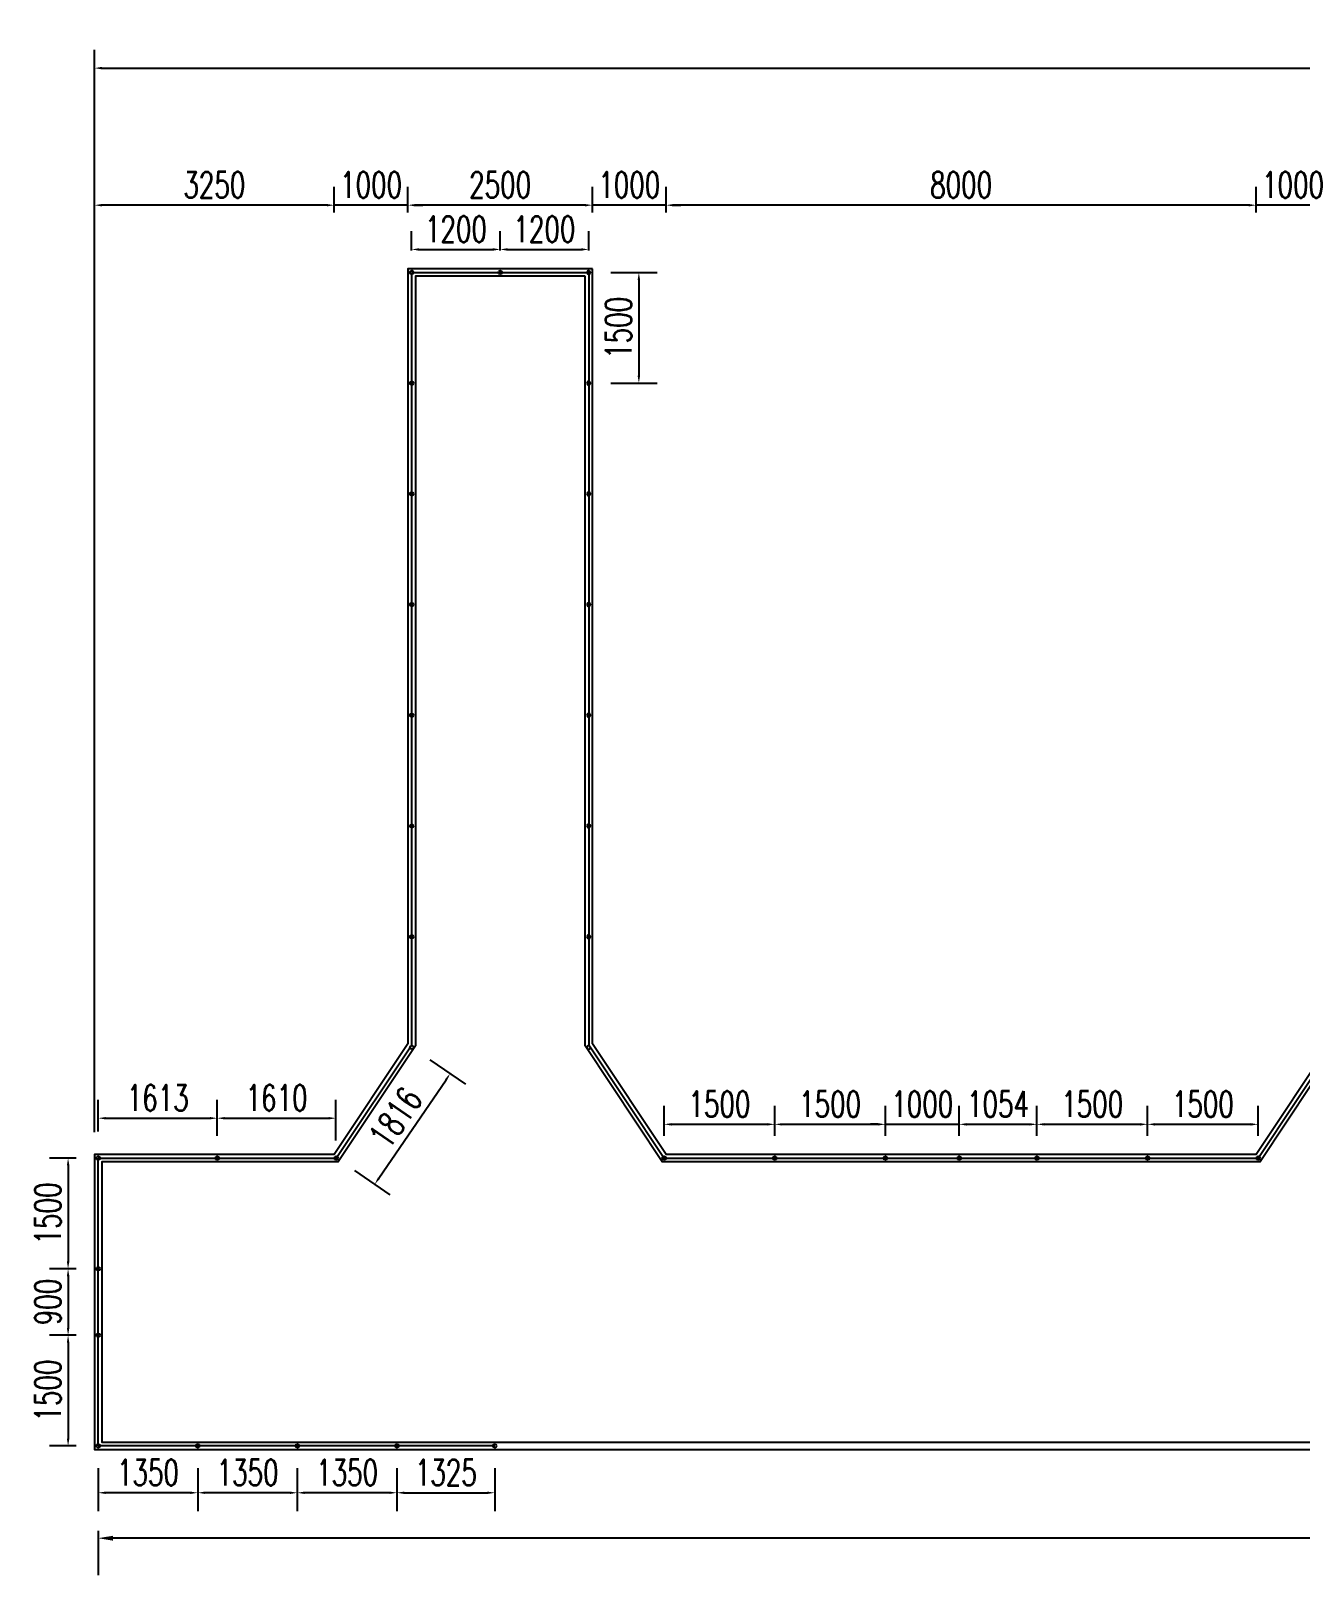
# Model space of a CAD drawing. Extents: x -18540 to 926017, y -610001 to -56924.
# Drawn here: x 513203 to 530412, y -231278 to -210354 of the extents above; entities that cross this region are included whole.
import ezdxf

# ---------------------------------------------------------------- set-up
doc = ezdxf.new("R2010")
doc.units = 0
doc.header["$LTSCALE"] = 10
doc.header["$MEASUREMENT"] = 0
for name, color, linetype in [('L-TEXT文字标注', 7, 'Continuous'), ('W-PLASTIC_RAILINGS塑木栏杆', 6, 'Continuous'), ('W-STEEL_FRAME钢架', 3, 'Continuous')]:
    doc.layers.add(name, color=color, linetype=linetype)
doc.layers.add('文字标注', color=7, linetype='Continuous', lineweight=18)
doc.styles.add('STANDARD_T3', font='simplex.shx', dxfattribs={"width": 0.7, "bigfont": 'gbcbig.shx'})
doc.dimstyles.new('W&&100', dxfattribs={"dimtxt": 350, "dimasz": 100, "dimexe": 250, "dimexo": 300, "dimgap": 100, "dimtad": 1, "dimdec": 0, "dimzin": 0, "dimdsep": 46, "dimtxsty": 'STANDARD_T3', "dimcen": 0.09, "dimclrd": 1, "dimclre": 1, "dimclrt": 7, "dimazin": 2, "dimtfac": 1, "dimtdec": 0, "dimtix": 1, "dimtmove": 2, "dimatfit": 3, "dimfxl": 100, "dimtolj": 1, "dimtzin": 0, "dimarcsym": 0})
doc.dimstyles.new('W&&200', dxfattribs={"dimtxt": 700, "dimasz": 200, "dimexe": 500, "dimexo": 600, "dimgap": 200, "dimtad": 1, "dimdec": 0, "dimzin": 0, "dimdsep": 46, "dimtxsty": 'STANDARD_T3', "dimcen": 0.09, "dimclrd": 1, "dimclre": 1, "dimclrt": 7, "dimazin": 2, "dimtfac": 1, "dimtdec": 0, "dimtix": 1, "dimtmove": 2, "dimatfit": 3, "dimfxl": 100, "dimtolj": 1, "dimtzin": 0, "dimarcsym": 0})

# ---------------------------------------------------------------- blocks, each defined once
blk = doc.blocks.new('*D1545')
at = {"color": 1, "lineweight": -2, "transparency": 16777216}
for p, q in [((515730, -225328), (515730, -224837)), ((517340, -225388), (517340, -224837)), ((515830, -225087), (517240, -225087))]:
    blk.add_line(p, q, dxfattribs=at)
at = {"color": 1, "transparency": 16777216}
for points in [[(515830, -225071), (515830, -225104), (515730, -225087)], [(517240, -225071), (517240, -225104), (517340, -225087)]]:
    blk.add_solid(points, dxfattribs=at)
at = {"layer": 'Defpoints', "color": 0, "transparency": 16777216}
for p in [(517340, -225087), (515730, -225628), (517340, -225688)]:
    blk.add_point(p, dxfattribs=at)
at = {"color": 7, "transparency": 16777216, "insert": (516535, -224812), "char_height": 350, "attachment_point": 5, "style": 'STANDARD_T3'}
blk.add_mtext('\\A1;1610', dxfattribs=at)
blk = doc.blocks.new('*D1760')
at = {"color": 1, "lineweight": -2, "transparency": 16777216}
for p, q in [((514116, -225268), (514116, -224837)), ((515730, -225328), (515730, -224837)), ((514216, -225087), (515630, -225087))]:
    blk.add_line(p, q, dxfattribs=at)
at = {"color": 1, "transparency": 16777216}
for points in [[(514216, -225071), (514216, -225104), (514116, -225087)], [(515630, -225071), (515630, -225104), (515730, -225087)]]:
    blk.add_solid(points, dxfattribs=at)
at = {"layer": 'Defpoints', "color": 0, "transparency": 16777216}
for p in [(515730, -225087), (514116, -225568), (515730, -225628)]:
    blk.add_point(p, dxfattribs=at)
at = {"color": 7, "transparency": 16777216, "insert": (514923, -224812), "char_height": 350, "attachment_point": 5, "style": 'STANDARD_T3'}
blk.add_mtext('\\A1;1613', dxfattribs=at)
blk = doc.blocks.new('*D1871')
at = {"layer": 'Defpoints', "color": 0, "transparency": 16777216}
for p in [(514116, -229528), (550016, -229528), (514116, -230778)]:
    blk.add_point(p, dxfattribs=at)
at = {"layer": 'L-TEXT文字标注', "color": 1, "lineweight": -2, "transparency": 16777216}
for p, q in [((514116, -230678), (514116, -231278)), ((549816, -230778), (514316, -230778)), ((550016, -230678), (550016, -231278))]:
    blk.add_line(p, q, dxfattribs=at)
at = {"layer": 'L-TEXT文字标注', "color": 1, "transparency": 16777216}
for points in [[(514316, -230745), (514316, -230811), (514116, -230778)], [(549816, -230745), (549816, -230811), (550016, -230778)]]:
    blk.add_solid(points, dxfattribs=at)
at = {"layer": 'L-TEXT文字标注', "color": 7, "transparency": 16777216, "insert": (532066, -230228), "char_height": 700, "attachment_point": 5, "style": 'STANDARD_T3'}
blk.add_mtext('\\A1;35900', dxfattribs=at)
blk = doc.blocks.new('*D1862')
at = {"layer": 'Defpoints', "color": 0, "transparency": 16777216}
for p in [(550066, -210859), (514066, -225578), (550066, -225578)]:
    blk.add_point(p, dxfattribs=at)
at = {"layer": '文字标注', "color": 1, "lineweight": -2, "transparency": 16777216}
for p, q in [((514066, -225278), (514066, -210609)), ((550066, -225278), (550066, -210609)), ((514166, -210859), (549966, -210859))]:
    blk.add_line(p, q, dxfattribs=at)
at = {"layer": '文字标注', "color": 1, "transparency": 16777216}
for points in [[(514166, -210842), (514166, -210876), (514066, -210859)], [(549966, -210842), (549966, -210876), (550066, -210859)]]:
    blk.add_solid(points, dxfattribs=at)
at = {"layer": '文字标注', "color": 7, "transparency": 16777216, "insert": (532066, -210584), "char_height": 350, "attachment_point": 5, "style": 'STANDARD_T3'}
blk.add_mtext('\\A1;36000', dxfattribs=at)
blk = doc.blocks.new('*U2055')
at = {"layer": 'W-PLASTIC_RAILINGS塑木栏杆'}
blk.add_circle((0, 0), 25, dxfattribs=at)
blk = doc.blocks.new('*U2056')
at = {"layer": 'W-PLASTIC_RAILINGS塑木栏杆', "color": 0, "linetype": 'ByBlock', "lineweight": -2, "transparency": 16777216}
for p in [(0, 0), (0, -1500), (0, -3000), (0, -4500), (0, -6000), (0, -7500), (0, -9000), (0, -10500)]:
    blk.add_blockref('*U2055', p, dxfattribs=at)
blk = doc.blocks.new('*U2057')
at = {"layer": 'W-PLASTIC_RAILINGS塑木栏杆'}
blk.add_circle((0, 0), 25, dxfattribs=at)
blk = doc.blocks.new('*U2058')
at = {"layer": 'W-PLASTIC_RAILINGS塑木栏杆', "color": 0, "linetype": 'ByBlock', "lineweight": -2, "transparency": 16777216}
for p in [(0, 0), (0, -1500), (0, -3000), (0, -4500), (0, -6000), (0, -7500), (0, -9000), (0, -10500)]:
    blk.add_blockref('*U2057', p, dxfattribs=at)
blk = doc.blocks.new('*D2096')
at = {"layer": 'Defpoints', "color": 0, "transparency": 16777216}
for p in [(529816, -212716), (530816, -213578), (529816, -225578)]:
    blk.add_point(p, dxfattribs=at)
at = {"layer": '文字标注', "color": 1, "lineweight": -2, "transparency": 16777216}
for p, q in [((529816, -212816), (529816, -212466)), ((530816, -212816), (530816, -212466)), ((529716, -212716), (529616, -212716)), ((530816, -212716), (529816, -212716)), ((530916, -212716), (531016, -212716))]:
    blk.add_line(p, q, dxfattribs=at)
at = {"layer": '文字标注', "color": 1, "transparency": 16777216}
for points in [[(529716, -212700), (529716, -212733), (529816, -212716)], [(530916, -212700), (530916, -212733), (530816, -212716)]]:
    blk.add_solid(points, dxfattribs=at)
at = {"layer": '文字标注', "color": 7, "transparency": 16777216, "insert": (530316, -212441), "char_height": 350, "attachment_point": 5, "style": 'STANDARD_T3'}
blk.add_mtext('\\A1;1000', dxfattribs=at)
blk = doc.blocks.new('*D2097')
at = {"layer": 'Defpoints', "color": 0, "transparency": 16777216}
for p in [(521816, -212716), (521816, -225578), (529816, -225578)]:
    blk.add_point(p, dxfattribs=at)
at = {"layer": '文字标注', "color": 1, "lineweight": -2, "transparency": 16777216}
for p, q in [((521816, -212816), (521816, -212466)), ((529816, -212816), (529816, -212466)), ((529716, -212716), (521916, -212716))]:
    blk.add_line(p, q, dxfattribs=at)
at = {"layer": '文字标注', "color": 1, "transparency": 16777216}
for points in [[(521916, -212700), (521916, -212733), (521816, -212716)], [(529716, -212700), (529716, -212733), (529816, -212716)]]:
    blk.add_solid(points, dxfattribs=at)
at = {"layer": '文字标注', "color": 7, "transparency": 16777216, "insert": (525816, -212441), "char_height": 350, "attachment_point": 5, "style": 'STANDARD_T3'}
blk.add_mtext('\\A1;8000', dxfattribs=at)
blk = doc.blocks.new('*D2098')
at = {"layer": 'Defpoints', "color": 0, "transparency": 16777216}
for p in [(520816, -212716), (520816, -213578), (521816, -225578)]:
    blk.add_point(p, dxfattribs=at)
at = {"layer": '文字标注', "color": 1, "lineweight": -2, "transparency": 16777216}
for p, q in [((520816, -212816), (520816, -212466)), ((521816, -212816), (521816, -212466)), ((520716, -212716), (520616, -212716)), ((521816, -212716), (520816, -212716)), ((521916, -212716), (522016, -212716))]:
    blk.add_line(p, q, dxfattribs=at)
at = {"layer": '文字标注', "color": 1, "transparency": 16777216}
for points in [[(520716, -212700), (520716, -212733), (520816, -212716)], [(521916, -212700), (521916, -212733), (521816, -212716)]]:
    blk.add_solid(points, dxfattribs=at)
at = {"layer": '文字标注', "color": 7, "transparency": 16777216, "insert": (521316, -212441), "char_height": 350, "attachment_point": 5, "style": 'STANDARD_T3'}
blk.add_mtext('\\A1;1000', dxfattribs=at)
blk = doc.blocks.new('*D2099')
at = {"layer": 'Defpoints', "color": 0, "transparency": 16777216}
for p in [(518316, -212716), (518316, -213578), (520816, -213578)]:
    blk.add_point(p, dxfattribs=at)
at = {"layer": '文字标注', "color": 1, "lineweight": -2, "transparency": 16777216}
for p, q in [((518316, -212816), (518316, -212466)), ((520816, -212816), (520816, -212466)), ((520716, -212716), (518416, -212716))]:
    blk.add_line(p, q, dxfattribs=at)
at = {"layer": '文字标注', "color": 1, "transparency": 16777216}
for points in [[(518416, -212700), (518416, -212733), (518316, -212716)], [(520716, -212700), (520716, -212733), (520816, -212716)]]:
    blk.add_solid(points, dxfattribs=at)
at = {"layer": '文字标注', "color": 7, "transparency": 16777216, "insert": (519566, -212441), "char_height": 350, "attachment_point": 5, "style": 'STANDARD_T3'}
blk.add_mtext('\\A1;2500', dxfattribs=at)
blk = doc.blocks.new('*D2100')
at = {"layer": 'Defpoints', "color": 0, "transparency": 16777216}
for p in [(517316, -212716), (518316, -213578), (517316, -225578)]:
    blk.add_point(p, dxfattribs=at)
at = {"layer": '文字标注', "color": 1, "lineweight": -2, "transparency": 16777216}
for p, q in [((517316, -212816), (517316, -212466)), ((518316, -212816), (518316, -212466)), ((517216, -212716), (517116, -212716)), ((518316, -212716), (517316, -212716)), ((518416, -212716), (518516, -212716))]:
    blk.add_line(p, q, dxfattribs=at)
at = {"layer": '文字标注', "color": 1, "transparency": 16777216}
for points in [[(517216, -212700), (517216, -212733), (517316, -212716)], [(518416, -212700), (518416, -212733), (518316, -212716)]]:
    blk.add_solid(points, dxfattribs=at)
at = {"layer": '文字标注', "color": 7, "transparency": 16777216, "insert": (517816, -212441), "char_height": 350, "attachment_point": 5, "style": 'STANDARD_T3'}
blk.add_mtext('\\A1;1000', dxfattribs=at)
blk = doc.blocks.new('*D2101')
at = {"layer": 'Defpoints', "color": 0, "transparency": 16777216}
for p in [(514066, -212716), (514066, -225578), (517316, -225578)]:
    blk.add_point(p, dxfattribs=at)
at = {"layer": '文字标注', "color": 1, "lineweight": -2, "transparency": 16777216}
for p, q in [((514066, -212816), (514066, -212466)), ((517316, -212816), (517316, -212466)), ((517216, -212716), (514166, -212716))]:
    blk.add_line(p, q, dxfattribs=at)
at = {"layer": '文字标注', "color": 1, "transparency": 16777216}
for points in [[(514166, -212700), (514166, -212733), (514066, -212716)], [(517216, -212700), (517216, -212733), (517316, -212716)]]:
    blk.add_solid(points, dxfattribs=at)
at = {"layer": '文字标注', "color": 7, "transparency": 16777216, "insert": (515691, -212441), "char_height": 350, "attachment_point": 5, "style": 'STANDARD_T3'}
blk.add_mtext('\\A1;3250', dxfattribs=at)
blk = doc.blocks.new('*D2108')
at = {"layer": 'Defpoints', "color": 0, "transparency": 16777216}
for p in [(520766, -213316), (519566, -213628), (520766, -213628)]:
    blk.add_point(p, dxfattribs=at)
at = {"layer": '文字标注', "color": 1, "lineweight": -2, "transparency": 16777216}
for p, q in [((519566, -213328), (519566, -213066)), ((520766, -213328), (520766, -213066)), ((519666, -213316), (520666, -213316))]:
    blk.add_line(p, q, dxfattribs=at)
at = {"layer": '文字标注', "color": 1, "transparency": 16777216}
for points in [[(519666, -213299), (519666, -213333), (519566, -213316)], [(520666, -213299), (520666, -213333), (520766, -213316)]]:
    blk.add_solid(points, dxfattribs=at)
at = {"layer": '文字标注', "color": 7, "transparency": 16777216, "insert": (520166, -213041), "char_height": 350, "attachment_point": 5, "style": 'STANDARD_T3'}
blk.add_mtext('\\A1;1200', dxfattribs=at)
blk = doc.blocks.new('*D2109')
at = {"layer": 'Defpoints', "color": 0, "transparency": 16777216}
for p in [(519566, -213316), (518366, -213628), (519566, -213628)]:
    blk.add_point(p, dxfattribs=at)
at = {"layer": '文字标注', "color": 1, "lineweight": -2, "transparency": 16777216}
for p, q in [((518366, -213328), (518366, -213066)), ((519566, -213328), (519566, -213066)), ((518466, -213316), (519466, -213316))]:
    blk.add_line(p, q, dxfattribs=at)
at = {"layer": '文字标注', "color": 1, "transparency": 16777216}
for points in [[(518466, -213299), (518466, -213333), (518366, -213316)], [(519466, -213299), (519466, -213333), (519566, -213316)]]:
    blk.add_solid(points, dxfattribs=at)
at = {"layer": '文字标注', "color": 7, "transparency": 16777216, "insert": (518966, -213041), "char_height": 350, "attachment_point": 5, "style": 'STANDARD_T3'}
blk.add_mtext('\\A1;1200', dxfattribs=at)
blk = doc.blocks.new('*D2110')
at = {"layer": 'Defpoints', "color": 0, "transparency": 16777216}
for p in [(520766, -213628), (520766, -215128), (521446, -215128)]:
    blk.add_point(p, dxfattribs=at)
at = {"layer": '文字标注', "color": 1, "lineweight": -2, "transparency": 16777216}
for p, q in [((521066, -213628), (521696, -213628)), ((521446, -213728), (521446, -215028)), ((521066, -215128), (521696, -215128))]:
    blk.add_line(p, q, dxfattribs=at)
at = {"layer": '文字标注', "color": 1, "transparency": 16777216}
for points in [[(521430, -213728), (521463, -213728), (521446, -213628)], [(521430, -215028), (521463, -215028), (521446, -215128)]]:
    blk.add_solid(points, dxfattribs=at)
at = {"layer": '文字标注', "color": 7, "transparency": 16777216, "insert": (521171, -214378), "char_height": 350, "attachment_point": 5, "rotation": 90, "style": 'STANDARD_T3'}
blk.add_mtext('\\A1;1500', dxfattribs=at)
blk = doc.blocks.new('*D2111')
at = {"layer": 'Defpoints', "color": 0, "transparency": 16777216}
for p in [(523289, -225170), (521789, -225628), (523289, -225628)]:
    blk.add_point(p, dxfattribs=at)
at = {"layer": '文字标注', "color": 1, "lineweight": -2, "transparency": 16777216}
for p, q in [((521789, -225328), (521789, -224920)), ((523289, -225328), (523289, -224920)), ((521889, -225170), (523189, -225170))]:
    blk.add_line(p, q, dxfattribs=at)
at = {"layer": '文字标注', "color": 1, "transparency": 16777216}
for points in [[(521889, -225154), (521889, -225187), (521789, -225170)], [(523189, -225154), (523189, -225187), (523289, -225170)]]:
    blk.add_solid(points, dxfattribs=at)
at = {"layer": '文字标注', "color": 7, "transparency": 16777216, "insert": (522539, -224895), "char_height": 350, "attachment_point": 5, "style": 'STANDARD_T3'}
blk.add_mtext('\\A1;1500', dxfattribs=at)
blk = doc.blocks.new('*D2112')
at = {"layer": 'Defpoints', "color": 0, "transparency": 16777216}
for p in [(524789, -225170), (523289, -225628), (524789, -225628)]:
    blk.add_point(p, dxfattribs=at)
at = {"layer": '文字标注', "color": 1, "lineweight": -2, "transparency": 16777216}
for p, q in [((523289, -225328), (523289, -224920)), ((524789, -225328), (524789, -224920)), ((523389, -225170), (524689, -225170))]:
    blk.add_line(p, q, dxfattribs=at)
at = {"layer": '文字标注', "color": 1, "transparency": 16777216}
for points in [[(523389, -225154), (523389, -225187), (523289, -225170)], [(524689, -225154), (524689, -225187), (524789, -225170)]]:
    blk.add_solid(points, dxfattribs=at)
at = {"layer": '文字标注', "color": 7, "transparency": 16777216, "insert": (524039, -224895), "char_height": 350, "attachment_point": 5, "style": 'STANDARD_T3'}
blk.add_mtext('\\A1;1500', dxfattribs=at)
blk = doc.blocks.new('*D2113')
at = {"layer": 'Defpoints', "color": 0, "transparency": 16777216}
for p in [(525789, -225170), (524789, -225628), (525789, -225628)]:
    blk.add_point(p, dxfattribs=at)
at = {"layer": '文字标注', "color": 1, "lineweight": -2, "transparency": 16777216}
for p, q in [((524789, -225328), (524789, -224920)), ((525789, -225328), (525789, -224920)), ((524689, -225170), (524589, -225170)), ((524789, -225170), (525789, -225170)), ((525889, -225170), (525989, -225170))]:
    blk.add_line(p, q, dxfattribs=at)
at = {"layer": '文字标注', "color": 1, "transparency": 16777216}
for points in [[(524689, -225154), (524689, -225187), (524789, -225170)], [(525889, -225154), (525889, -225187), (525789, -225170)]]:
    blk.add_solid(points, dxfattribs=at)
at = {"layer": '文字标注', "color": 7, "transparency": 16777216, "insert": (525289, -224895), "char_height": 350, "attachment_point": 5, "style": 'STANDARD_T3'}
blk.add_mtext('\\A1;1000', dxfattribs=at)
blk = doc.blocks.new('*D2114')
at = {"layer": 'Defpoints', "color": 0, "transparency": 16777216}
for p in [(526843, -225170), (525789, -225628), (526843, -225628)]:
    blk.add_point(p, dxfattribs=at)
at = {"layer": '文字标注', "color": 1, "lineweight": -2, "transparency": 16777216}
for p, q in [((525789, -225328), (525789, -224920)), ((526843, -225328), (526843, -224920)), ((525889, -225170), (526743, -225170))]:
    blk.add_line(p, q, dxfattribs=at)
at = {"layer": '文字标注', "color": 1, "transparency": 16777216}
for points in [[(525889, -225154), (525889, -225187), (525789, -225170)], [(526743, -225154), (526743, -225187), (526843, -225170)]]:
    blk.add_solid(points, dxfattribs=at)
at = {"layer": '文字标注', "color": 7, "transparency": 16777216, "insert": (526316, -224895), "char_height": 350, "attachment_point": 5, "style": 'STANDARD_T3'}
blk.add_mtext('\\A1;1054', dxfattribs=at)
blk = doc.blocks.new('*D2115')
at = {"layer": 'Defpoints', "color": 0, "transparency": 16777216}
for p in [(528343, -225170), (526843, -225628), (528343, -225628)]:
    blk.add_point(p, dxfattribs=at)
at = {"layer": '文字标注', "color": 1, "lineweight": -2, "transparency": 16777216}
for p, q in [((526843, -225328), (526843, -224920)), ((528343, -225328), (528343, -224920)), ((526943, -225170), (528243, -225170))]:
    blk.add_line(p, q, dxfattribs=at)
at = {"layer": '文字标注', "color": 1, "transparency": 16777216}
for points in [[(526943, -225154), (526943, -225187), (526843, -225170)], [(528243, -225154), (528243, -225187), (528343, -225170)]]:
    blk.add_solid(points, dxfattribs=at)
at = {"layer": '文字标注', "color": 7, "transparency": 16777216, "insert": (527593, -224895), "char_height": 350, "attachment_point": 5, "style": 'STANDARD_T3'}
blk.add_mtext('\\A1;1500', dxfattribs=at)
blk = doc.blocks.new('*D2116')
at = {"layer": 'Defpoints', "color": 0, "transparency": 16777216}
for p in [(529843, -225170), (528343, -225628), (529843, -225628)]:
    blk.add_point(p, dxfattribs=at)
at = {"layer": '文字标注', "color": 1, "lineweight": -2, "transparency": 16777216}
for p, q in [((528343, -225328), (528343, -224920)), ((529843, -225328), (529843, -224920)), ((528443, -225170), (529743, -225170))]:
    blk.add_line(p, q, dxfattribs=at)
at = {"layer": '文字标注', "color": 1, "transparency": 16777216}
for points in [[(528443, -225154), (528443, -225187), (528343, -225170)], [(529743, -225154), (529743, -225187), (529843, -225170)]]:
    blk.add_solid(points, dxfattribs=at)
at = {"layer": '文字标注', "color": 7, "transparency": 16777216, "insert": (529093, -224895), "char_height": 350, "attachment_point": 5, "style": 'STANDARD_T3'}
blk.add_mtext('\\A1;1500', dxfattribs=at)
blk = doc.blocks.new('*D2128')
at = {"layer": 'Defpoints', "color": 0, "transparency": 16777216}
for p in [(514116, -225628), (513708, -227128), (514116, -227128)]:
    blk.add_point(p, dxfattribs=at)
at = {"layer": '文字标注', "color": 1, "lineweight": -2, "transparency": 16777216}
for p, q in [((513816, -225628), (513458, -225628)), ((513708, -225728), (513708, -227028)), ((513816, -227128), (513458, -227128))]:
    blk.add_line(p, q, dxfattribs=at)
at = {"layer": '文字标注', "color": 1, "transparency": 16777216}
for points in [[(513691, -225728), (513725, -225728), (513708, -225628)], [(513691, -227028), (513725, -227028), (513708, -227128)]]:
    blk.add_solid(points, dxfattribs=at)
at = {"layer": '文字标注', "color": 7, "transparency": 16777216, "insert": (513433, -226378), "char_height": 350, "attachment_point": 5, "rotation": 90, "style": 'STANDARD_T3'}
blk.add_mtext('\\A1;1500', dxfattribs=at)
blk = doc.blocks.new('*D2129')
at = {"layer": 'Defpoints', "color": 0, "transparency": 16777216}
for p in [(514116, -227128), (513708, -228028), (514116, -228028)]:
    blk.add_point(p, dxfattribs=at)
at = {"layer": '文字标注', "color": 1, "lineweight": -2, "transparency": 16777216}
for p, q in [((513816, -227128), (513458, -227128)), ((513708, -227228), (513708, -227928)), ((513816, -228028), (513458, -228028))]:
    blk.add_line(p, q, dxfattribs=at)
at = {"layer": '文字标注', "color": 1, "transparency": 16777216}
for points in [[(513691, -227228), (513725, -227228), (513708, -227128)], [(513691, -227928), (513725, -227928), (513708, -228028)]]:
    blk.add_solid(points, dxfattribs=at)
at = {"layer": '文字标注', "color": 7, "transparency": 16777216, "insert": (513433, -227578), "char_height": 350, "attachment_point": 5, "rotation": 90, "style": 'STANDARD_T3'}
blk.add_mtext('\\A1;900', dxfattribs=at)
blk = doc.blocks.new('*D2130')
at = {"layer": 'Defpoints', "color": 0, "transparency": 16777216}
for p in [(514116, -228028), (513708, -229528), (514116, -229528)]:
    blk.add_point(p, dxfattribs=at)
at = {"layer": '文字标注', "color": 1, "lineweight": -2, "transparency": 16777216}
for p, q in [((513816, -228028), (513458, -228028)), ((513708, -228128), (513708, -229428)), ((513816, -229528), (513458, -229528))]:
    blk.add_line(p, q, dxfattribs=at)
at = {"layer": '文字标注', "color": 1, "transparency": 16777216}
for points in [[(513691, -228128), (513725, -228128), (513708, -228028)], [(513691, -229428), (513725, -229428), (513708, -229528)]]:
    blk.add_solid(points, dxfattribs=at)
at = {"layer": '文字标注', "color": 7, "transparency": 16777216, "insert": (513433, -228778), "char_height": 350, "attachment_point": 5, "rotation": 90, "style": 'STANDARD_T3'}
blk.add_mtext('\\A1;1500', dxfattribs=at)
blk = doc.blocks.new('*D2132')
at = {"layer": 'Defpoints', "color": 0, "transparency": 16777216}
for p in [(518366, -224128), (518888, -224484), (517343, -225628)]:
    blk.add_point(p, dxfattribs=at)
at = {"layer": '文字标注', "color": 1, "lineweight": -2, "transparency": 16777216}
for p, q in [((518614, -224297), (519094, -224625)), ((517921, -225901), (518832, -224566)), ((517591, -225797), (518071, -226125))]:
    blk.add_line(p, q, dxfattribs=at)
at = {"layer": '文字标注', "color": 1, "transparency": 16777216}
for points in [[(518818, -224557), (518845, -224576), (518888, -224484)], [(517907, -225892), (517935, -225910), (517865, -225984)]]:
    blk.add_solid(points, dxfattribs=at)
at = {"layer": '文字标注', "color": 7, "transparency": 16777216, "insert": (518149, -225079), "char_height": 350, "attachment_point": 5, "rotation": 55.6979, "style": 'STANDARD_T3'}
blk.add_mtext('\\A1;1816', dxfattribs=at)
blk = doc.blocks.new('*D2189')
at = {"layer": 'Defpoints', "color": 0, "transparency": 16777216}
for p in [(518166, -229528), (519492, -229528), (519492, -230162)]:
    blk.add_point(p, dxfattribs=at)
at = {"layer": '文字标注', "color": 1, "lineweight": -2, "transparency": 16777216}
for p, q in [((518166, -229828), (518166, -230412)), ((519492, -229828), (519492, -230412)), ((518266, -230162), (519392, -230162))]:
    blk.add_line(p, q, dxfattribs=at)
at = {"layer": '文字标注', "color": 1, "transparency": 16777216}
for points in [[(518266, -230146), (518266, -230179), (518166, -230162)], [(519392, -230146), (519392, -230179), (519492, -230162)]]:
    blk.add_solid(points, dxfattribs=at)
at = {"layer": '文字标注', "color": 7, "transparency": 16777216, "insert": (518829, -229887), "char_height": 350, "attachment_point": 5, "style": 'STANDARD_T3'}
blk.add_mtext('\\A1;1325', dxfattribs=at)
blk = doc.blocks.new('*D2190')
at = {"layer": 'Defpoints', "color": 0, "transparency": 16777216}
for p in [(516816, -229528), (518166, -229528), (516816, -230162)]:
    blk.add_point(p, dxfattribs=at)
at = {"layer": '文字标注', "color": 1, "lineweight": -2, "transparency": 16777216}
for p, q in [((516816, -229828), (516816, -230412)), ((518166, -229828), (518166, -230412)), ((518066, -230162), (516916, -230162))]:
    blk.add_line(p, q, dxfattribs=at)
at = {"layer": '文字标注', "color": 1, "transparency": 16777216}
for points in [[(516916, -230146), (516916, -230179), (516816, -230162)], [(518066, -230146), (518066, -230179), (518166, -230162)]]:
    blk.add_solid(points, dxfattribs=at)
at = {"layer": '文字标注', "color": 7, "transparency": 16777216, "insert": (517491, -229887), "char_height": 350, "attachment_point": 5, "style": 'STANDARD_T3'}
blk.add_mtext('\\A1;1350', dxfattribs=at)
blk = doc.blocks.new('*D2191')
at = {"layer": 'Defpoints', "color": 0, "transparency": 16777216}
for p in [(515466, -229528), (516816, -229528), (515466, -230162)]:
    blk.add_point(p, dxfattribs=at)
at = {"layer": '文字标注', "color": 1, "lineweight": -2, "transparency": 16777216}
for p, q in [((515466, -229828), (515466, -230412)), ((516816, -229828), (516816, -230412)), ((516716, -230162), (515566, -230162))]:
    blk.add_line(p, q, dxfattribs=at)
at = {"layer": '文字标注', "color": 1, "transparency": 16777216}
for points in [[(515566, -230146), (515566, -230179), (515466, -230162)], [(516716, -230146), (516716, -230179), (516816, -230162)]]:
    blk.add_solid(points, dxfattribs=at)
at = {"layer": '文字标注', "color": 7, "transparency": 16777216, "insert": (516141, -229887), "char_height": 350, "attachment_point": 5, "style": 'STANDARD_T3'}
blk.add_mtext('\\A1;1350', dxfattribs=at)
blk = doc.blocks.new('*D2192')
at = {"layer": 'Defpoints', "color": 0, "transparency": 16777216}
for p in [(514116, -229528), (515466, -229528), (514116, -230162)]:
    blk.add_point(p, dxfattribs=at)
at = {"layer": '文字标注', "color": 1, "lineweight": -2, "transparency": 16777216}
for p, q in [((514116, -229828), (514116, -230412)), ((515466, -229828), (515466, -230412)), ((515366, -230162), (514216, -230162))]:
    blk.add_line(p, q, dxfattribs=at)
at = {"layer": '文字标注', "color": 1, "transparency": 16777216}
for points in [[(514216, -230146), (514216, -230179), (514116, -230162)], [(515366, -230146), (515366, -230179), (515466, -230162)]]:
    blk.add_solid(points, dxfattribs=at)
at = {"layer": '文字标注', "color": 7, "transparency": 16777216, "insert": (514791, -229887), "char_height": 350, "attachment_point": 5, "style": 'STANDARD_T3'}
blk.add_mtext('\\A1;1350', dxfattribs=at)

msp = doc.modelspace()

# ---------------------------------------------------------------- linework, layer by layer
at = {"layer": 'W-PLASTIC_RAILINGS塑木栏杆'}
for p, q in [((518366.4, -224093), (518366.4, -213627.9)), ((518366.4, -213627.9), (520766.1, -213627.9)), ((520766.1, -213627.9), (520766.1, -224093)), ((517343.1, -225627.9), (518366.4, -224093)), ((520766.1, -224093), (521789.4, -225627.9)), ((529843.1, -225627.9), (530866.4, -224093)), ((514116.4, -229527.6), (514116.4, -225627.9)), ((514116.4, -225627.9), (517343.1, -225627.9)), ((521789.4, -225627.9), (529843.1, -225627.9)), ((519491.7, -229527.6), (514116.4, -229527.6))]:
    msp.add_line(p, q, dxfattribs=at)
for centre in [(519566.2, -213627.9), (514116.4, -225627.9), (515729.7, -225627.9), (517343.1, -225627.9), (521789.4, -225627.9), (523289.4, -225627.9), (524789.4, -225627.9), (525789.4, -225627.9), (526843.1, -225627.9), (528343.1, -225627.9), (529843.1, -225627.9), (514116.4, -227127.6), (514116.4, -228027.6), (514116.4, -229527.6), (515466.4, -229527.6), (516816.4, -229527.6), (518166.4, -229527.6), (519491.7, -229527.6)]:
    msp.add_circle(centre, 25, dxfattribs=at)
at = {"layer": 'W-STEEL_FRAME钢架'}
for points in [[(520816.2, -213577.8), (518316.2, -213577.8), (518316.2, -224077.8), (517316.2, -225577.8), (514066.2, -225577.8), (514066.2, -229577.8), (550066.2, -229577.8), (550066.2, -225577.8), (546816.2, -225577.8), (545816.2, -224077.8), (545816.2, -213577.8), (543316.2, -213577.8), (543316.2, -224077.8), (542316.2, -225577.8), (534316.2, -225577.8), (533316.2, -224077.8), (533316.2, -213577.8), (530816.2, -213577.8), (530816.2, -224077.8), (529816.2, -225577.8), (521816.2, -225577.8), (520816.2, -224077.8)], [(520716.2, -213677.8), (518416.2, -213677.8), (518416.2, -224108.1), (517369.8, -225677.8), (514166.2, -225677.8), (514166.2, -229477.8), (549966.2, -229477.8), (549966.2, -225677.8), (546762.7, -225677.8), (545716.2, -224108.1), (545716.2, -213677.8), (543416.2, -213677.8), (543416.2, -224108.1), (542369.8, -225677.8), (534262.7, -225677.8), (533216.2, -224108.1), (533216.2, -213677.8), (530916.2, -213677.8), (530916.2, -224108.1), (529869.8, -225677.8), (521762.7, -225677.8), (520716.2, -224108.1)]]:
    msp.add_lwpolyline(points, close=True, dxfattribs=at)

# ---------------------------------------------------------------- block references
at = {"layer": 'W-PLASTIC_RAILINGS塑木栏杆', "color": 3}
msp.add_blockref('*U2056', (518366.4, -213627.9), dxfattribs=at)
at = {"layer": 'W-PLASTIC_RAILINGS塑木栏杆', "color": 3, "xscale": -1}
msp.add_blockref('*U2058', (520766.1, -213627.9), dxfattribs=at)

# ---------------------------------------------------------------- dimensions: what is measured, and where the dimension line sits
at = {"color": 1}
for base, p1, p2, picture, middle in [((515729.7, -225087.4), (514116.4, -225567.9), (515729.7, -225627.9), '*D1760', (514923.1, -224812.4)), ((517339.8, -225087.4), (515729.7, -225627.9), (517339.8, -225687.9), '*D1545', (516534.8, -224812.4))]:
    dim = msp.add_linear_dim(base=base, p1=p1, p2=p2, dimstyle='W&&100', dxfattribs=at)
    dim.commit()
    dim.dimension.update_dxf_attribs({"geometry": picture, "text_midpoint": middle})
at = {"layer": 'L-TEXT文字标注', "color": 3}
dim = msp.add_linear_dim(base=(514116.4, -230778.1), p1=(550016.1, -229527.6), p2=(514116.4, -229527.6), dimstyle='W&&200', override={"dimfxlon": 1}, dxfattribs=at)
dim.commit()
dim.dimension.update_dxf_attribs({"geometry": '*D1871', "text_midpoint": (532066.2, -230228.1)})
at = {"layer": '文字标注'}
for base, p1, p2, picture, middle in [((550066.2, -210859.2), (514066.2, -225577.8), (550066.2, -225577.8), '*D1862', (532066.2, -210584.2)), ((519566.2, -213316.1), (518366.4, -213627.9), (519566.2, -213627.9), '*D2109', (518966.3, -213041.1)), ((520766.1, -213316.1), (519566.2, -213627.9), (520766.1, -213627.9), '*D2108', (520166.2, -213041.1)), ((523289.4, -225170.4), (521789.4, -225627.9), (523289.4, -225627.9), '*D2111', (522539.4, -224895.4)), ((524789.4, -225170.4), (523289.4, -225627.9), (524789.4, -225627.9), '*D2112', (524039.4, -224895.4)), ((525789.4, -225170.4), (524789.4, -225627.9), (525789.4, -225627.9), '*D2113', (525289.4, -224895.4)), ((526843.1, -225170.4), (525789.4, -225627.9), (526843.1, -225627.9), '*D2114', (526316.2, -224895.4)), ((528343.1, -225170.4), (526843.1, -225627.9), (528343.1, -225627.9), '*D2115', (527593.1, -224895.4)), ((529843.1, -225170.4), (528343.1, -225627.9), (529843.1, -225627.9), '*D2116', (529093.1, -224895.4))]:
    dim = msp.add_linear_dim(base=base, p1=p1, p2=p2, dimstyle='W&&100', dxfattribs=at)
    dim.commit()
    dim.dimension.update_dxf_attribs({"geometry": picture, "text_midpoint": middle})
for base, p1, p2, picture, middle in [((514066.2, -212716.4), (517316.2, -225577.8), (514066.2, -225577.8), '*D2101', (515691.2, -212441.4)), ((517316.2, -212716.4), (518316.2, -213577.8), (517316.2, -225577.8), '*D2100', (517816.2, -212441.4)), ((518316.2, -212716.4), (520816.2, -213577.8), (518316.2, -213577.8), '*D2099', (519566.2, -212441.4)), ((520816.2, -212716.4), (521816.2, -225577.8), (520816.2, -213577.8), '*D2098', (521316.2, -212441.4)), ((521816.2, -212716.4), (529816.2, -225577.8), (521816.2, -225577.8), '*D2097', (525816.2, -212441.4)), ((529816.2, -212716.4), (530816.2, -213577.8), (529816.2, -225577.8), '*D2096', (530316.2, -212441.4))]:
    dim = msp.add_linear_dim(base=base, p1=p1, p2=p2, dimstyle='W&&100', override={"dimfxlon": 1}, dxfattribs=at)
    dim.commit()
    dim.dimension.update_dxf_attribs({"geometry": picture, "text_midpoint": middle})
for base, p1, p2, angle, picture, middle in [((521446.4, -215127.9), (520766.1, -213627.9), (520766.1, -215127.9), 90, '*D2110', (521171.4, -214377.9)), ((513707.9, -227127.6), (514116.4, -225627.9), (514116.4, -227127.6), 90, '*D2128', (513432.9, -226377.8)), ((513707.9, -228027.6), (514116.4, -227127.6), (514116.4, -228027.6), 90, '*D2129', (513432.9, -227577.6)), ((513707.9, -229527.6), (514116.4, -228027.6), (514116.4, -229527.6), 90, '*D2130', (513432.9, -228777.6)), ((514116.4, -230162.5), (515466.4, -229527.6), (514116.4, -229527.6), 180, '*D2192', (514791.4, -229887.5)), ((515466.4, -230162.5), (516816.4, -229527.6), (515466.4, -229527.6), 180, '*D2191', (516141.4, -229887.5)), ((516816.4, -230162.5), (518166.4, -229527.6), (516816.4, -229527.6), 180, '*D2190', (517491.4, -229887.5)), ((519491.7, -230162.5), (518166.4, -229527.6), (519491.7, -229527.6), 180, '*D2189', (518829.1, -229887.5))]:
    dim = msp.add_linear_dim(base=base, p1=p1, p2=p2, angle=angle, dimstyle='W&&100', dxfattribs=at)
    dim.commit()
    dim.dimension.update_dxf_attribs({"geometry": picture, "text_midpoint": middle})
dim = msp.add_aligned_dim(p1=(517343.1, -225627.9), p2=(518366.4, -224127.9), distance=-631.3, dimstyle='W&&100', dxfattribs=at)
dim.commit()
dim.dimension.update_dxf_attribs({"geometry": '*D2132', "text_midpoint": (518149.1, -225078.7)})

doc.saveas('drawing.dxf')
